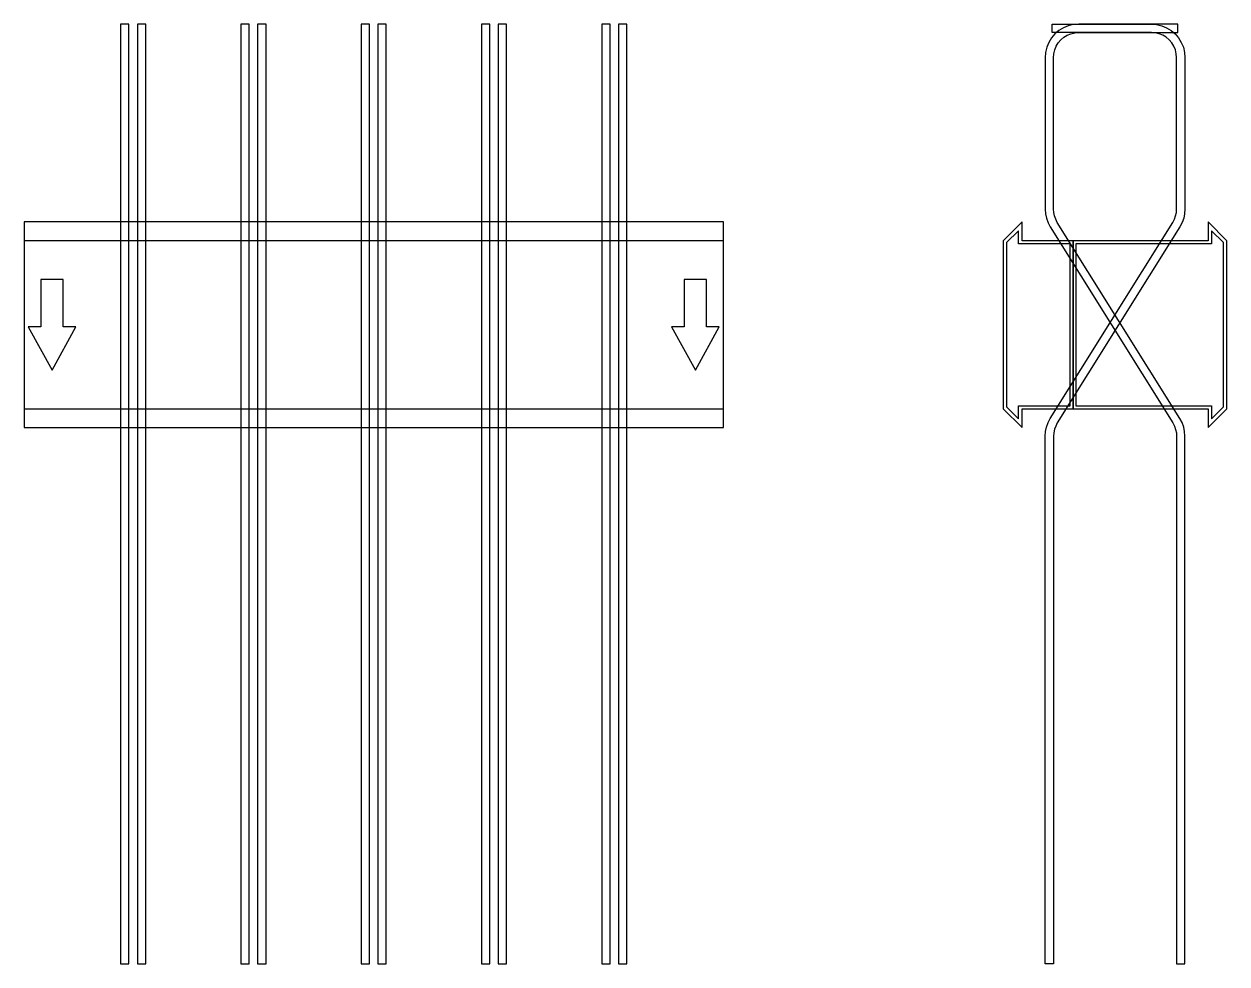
# Model space of a CAD drawing. Extents: x 0 to 860, y -457 to 215.
import ezdxf

# ---------------------------------------------------------------- set-up
doc = ezdxf.new("R2010")
doc.units = 0
doc.layers.add('Halfen', color=7, linetype='CONTINUOUS')

msp = doc.modelspace()

# ---------------------------------------------------------------- linework, layer by layer
at = {"layer": 'Halfen', "color": 7}
for points in [[(730, -456.898), (730, -79.686), (730.234, -76.346), (730.93, -73.071), (732.075, -69.925), (733.647, -66.968), (821.265, 73.25), (822.444, 75.467), (823.303, 77.827), (823.825, 80.283), (824, 82.788), (824, 191), (823.778, 193.816), (823.119, 196.562), (822.038, 199.172), (820.562, 201.58), (818.728, 203.728), (816.58, 205.562), (814.172, 207.038), (811.562, 208.119), (808.816, 208.778), (806, 209), (735, 209), (735, 215), (806, 215), (809.754, 214.705), (813.416, 213.825), (816.896, 212.384), (820.107, 210.416), (822.971, 207.971), (825.416, 205.107), (827.384, 201.896), (828.825, 198.416), (829.705, 194.754), (830, 191), (830, 82.788), (829.766, 79.448), (829.07, 76.173), (827.925, 73.027), (826.353, 70.07), (738.735, -70.148), (737.556, -72.365), (736.697, -74.725), (736.175, -77.181), (736, -79.686), (736, -456.898)], [(75, -456.927), (75, 214.971), (69, 214.971), (69, -456.927)], [(87, -456.927), (87, 214.971), (81, 214.971), (81, -456.927)], [(161, -456.927), (161, 214.971), (155, 214.971), (155, -456.927)], [(173, -456.927), (173, 214.971), (167, 214.971), (167, -456.927)], [(247, -456.927), (247, 214.971), (241, 214.971), (241, -456.927)], [(259, -456.927), (259, 214.971), (253, 214.971), (253, -456.927)], [(333, -456.927), (333, 214.971), (327, 214.971), (327, -456.927)], [(345, -456.927), (345, 214.971), (339, 214.971), (339, -456.927)], [(419, -456.927), (419, 214.971), (413, 214.971), (413, -456.927)], [(431, -456.927), (431, 214.971), (425, 214.971), (425, -456.927)], [(830, -456.927), (830, -79.715), (829.766, -76.375), (829.07, -73.1), (827.925, -69.953), (826.353, -66.997), (738.735, 73.221), (737.556, 75.438), (736.697, 77.798), (736.175, 80.255), (736, 82.76), (736, 190.971), (736.222, 193.787), (736.881, 196.534), (737.962, 199.143), (739.438, 201.551), (741.272, 203.699), (743.42, 205.534), (745.828, 207.009), (748.438, 208.09), (751.184, 208.75), (754, 208.971), (825, 208.971), (825, 214.971), (754, 214.971), (750.246, 214.676), (746.584, 213.797), (743.104, 212.355), (739.893, 210.388), (737.029, 207.942), (734.584, 205.078), (732.616, 201.867), (731.175, 198.388), (730.295, 194.726), (730, 190.971), (730, 82.76), (730.234, 79.419), (730.93, 76.144), (732.075, 72.998), (733.647, 70.042), (821.265, -70.177), (822.444, -72.394), (823.303, -74.754), (823.825, -77.21), (824, -79.715), (824, -456.927)], [(0, -73.5), (500, -73.5), (500, 73.5), (0, 73.5)], [(750, -60), (750, 60), (713.5, 60), (713.5, 73.5), (700, 60), (700, -60), (713.5, -73.5), (713.5, -60)], [(860, -60), (860, 60), (846.5, 73.5), (846.5, 60), (750, 60), (750, -60), (846.5, -60), (846.5, -73.5)], [(748, -58), (748, 58), (711, 58), (711, 67.25), (702.5, 58.75), (702.5, -58.75), (711, -67.25), (711, -58)], [(857.5, -58.75), (857.5, 58.75), (849, 67.25), (849, 58), (752, 58), (752, -58), (849, -58), (849, -67.25)], [(0, -60), (500, -60), (500, 60), (0, 60)], [(20, -32.5), (37, -1.5), (28, -1.5), (28, 32.5), (12, 32.5), (12, -1.5), (3, -1.5)], [(480, -32.5), (497, -1.5), (488, -1.5), (488, 32.5), (472, 32.5), (472, -1.5), (463, -1.5)]]:
    msp.add_lwpolyline(points, close=True, dxfattribs=at)

doc.saveas('drawing.dxf')
